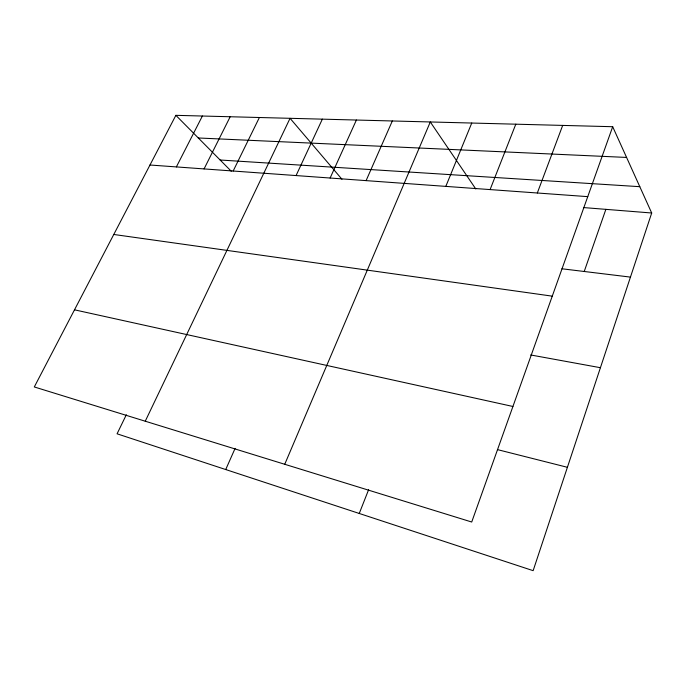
<?xml version="1.0" encoding="UTF-8"?>
<svg xmlns="http://www.w3.org/2000/svg" width="686" height="686" viewBox="0 0 686 686"><rect width="100%" height="100%" fill="white"/><g stroke="black" fill="none" stroke-linecap="round" stroke-linejoin="round"><path stroke-width="1.03" d="M612.692 126.713L471.719 522.02L34.3 386.955L175.873 115.334L612.692 126.713L651.7 213.003L533.142 570.666L117.074 433.809L126.335 414.747M584.223 271.485L605.875 209.35M537.318 192.998L562.683 125.409M490.096 189.585L515.803 124.192M359.25 513.471L368.631 489.684M445.814 186.386L471.754 123.043M284.741 464.285L430.294 121.962L475.775 188.95M366.101 180.624L392.323 120.968M225.72 469.541L235.101 448.395M330.12 178.026L356.394 120.033M296.078 175.565L322.351 119.15M145.252 421.213L290.058 118.309L341.962 179.26M233.171 171.02L259.377 117.512M204.068 168.91L230.187 116.749M176.371 166.912L202.387 116.02M198.314 137.98L626.584 157.437M220.137 160.01L639.806 186.686M149.985 165.009L587.756 196.642M583.717 207.584L651.7 213.003M561.903 268.775L630.451 277.101M113.782 234.466L552.264 296.155M530.638 354.954L600.422 367.705M74.5 309.823L512.922 406.481M497.453 449.613L567.399 467.303M175.873 115.334L231.276 171.243"/></g></svg>
